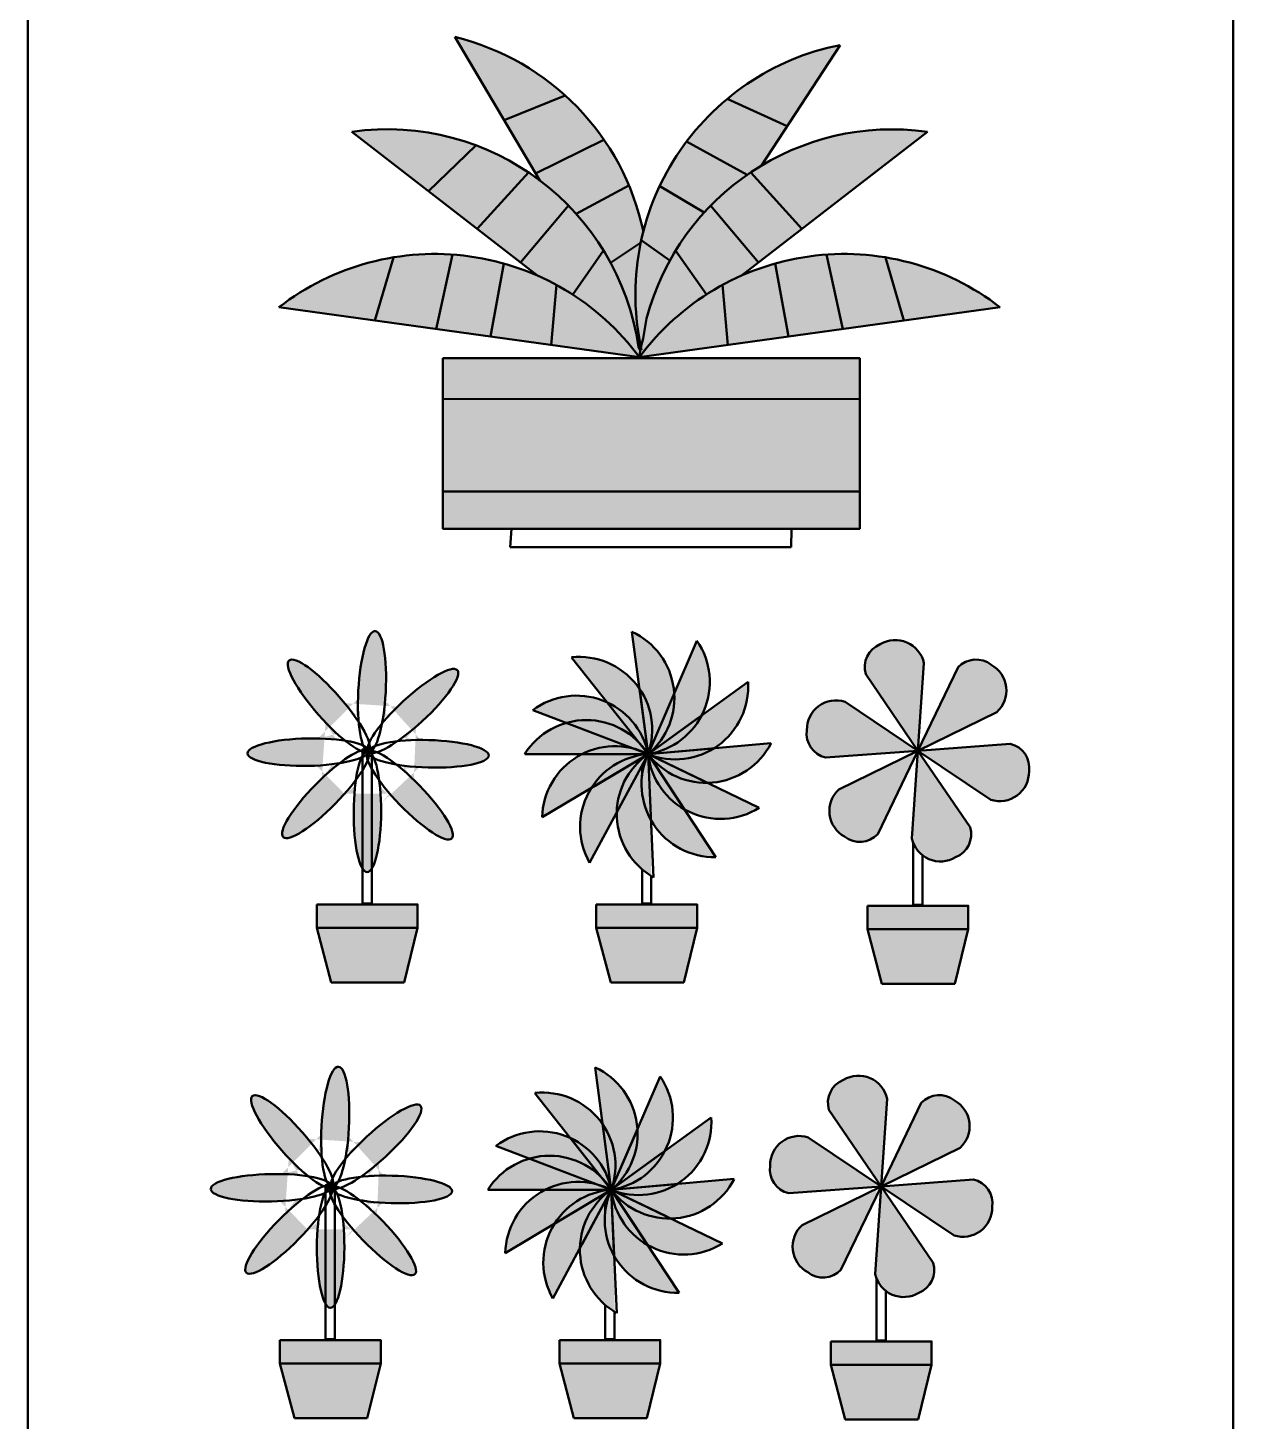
# Model space of a CAD drawing. Header units: feet. Extents: x 9 to 183943, y 42 to 62180.
# Drawn here: x 14142.1 to 14437.9, y 41172.7 to 41514.7 of the extents above; entities that cross this region are included whole.
import ezdxf

# ---------------------------------------------------------------- set-up
doc = ezdxf.new("R2010")
doc.units = ezdxf.units.FT
doc.header["$LTSCALE"] = 2.5
doc.header["$MEASUREMENT"] = 0
doc.layers.add('1', color=7, linetype='Continuous', lineweight=50)
doc.layers.add('3', color=7, linetype='Continuous', lineweight=30)

# ---------------------------------------------------------------- blocks, each defined once
blk = doc.blocks.new('*U21')
at = {"layer": '1'}
blk.add_ellipse((0, 0), major_axis=(14.81, 0.3), ratio=0.227459, dxfattribs=at)
blk = doc.blocks.new('*U22')
at = {"layer": '1', "color": 0, "linetype": 'ByBlock', "lineweight": -2, "transparency": 16777216}
for p, rotation in [((2836.89, 7402.33), 265.7922521989047), ((2826.31, 7398.78), 310.0909608987222), ((2846.94, 7397.49), 221.4935434990873), ((2850.75, 7387), 177.1948347992698), ((2825.48, 7377.11), 44.29870869981744), ((2835.76, 7372.77), 88.59741739963488), ((2846.15, 7376.84), 132.8961260994524)]:
    blk.add_blockref('*U21', p, dxfattribs=dict(at, rotation=rotation))
blk.add_blockref('*U21', (2821.17, 7387.4), dxfattribs=at)
blk = doc.blocks.new('*U23')
at = {"layer": '1'}
for p, q in [((15.14, -4.17), (-15.14, -4.17)), ((0, -4.17), (15.14, -4.17))]:
    blk.add_line(p, q, dxfattribs=at)
blk.add_arc((0, -13.74), 17.92, 32.2961, 147.7039, dxfattribs=at)
blk = doc.blocks.new('*U24')
at = {"layer": '1', "color": 0, "linetype": 'ByBlock', "lineweight": -2, "transparency": 16777216}
for p, rotation in [((3348.72, 8768.94), 277.5228828953356), ((3340.44, 8767.85), 308.3587587725952), ((3356.39, 8765.64), 246.6870070180761), ((3333.89, 8762.66), 339.1946346498547), ((3361.28, 8758.87), 215.8511311408166), ((3331.42, 8749.2), 30.83587587725947), ((3335.71, 8742.03), 61.671751754519), ((3362.01, 8750.55), 185.015255263557), ((3343.06, 8738.07), 92.50762763177853), ((3351.4, 8738.44), 123.3435035090381), ((3358.38, 8743.03), 154.1793793862976)]:
    blk.add_blockref('*U23', p, dxfattribs=dict(at, rotation=rotation))
blk.add_blockref('*U23', (3331.42, 8757.56), dxfattribs=at)
blk = doc.blocks.new('*U25')
at = {"layer": '1'}
blk.add_lwpolyline([(5.8, -13.59), (-7.01, 5.2, -0.390289), (-3.45, 12.55, -0.515259), (7.27, 7.93), (5.8, -13.59)], format="xyb", dxfattribs=at)
blk = doc.blocks.new('*U26')
at = {"layer": '1', "color": 0, "linetype": 'ByBlock', "lineweight": -2, "transparency": 16777216}
blk.add_blockref('*U25', (1593.87, 4211.6), dxfattribs=at)
for p, rotation in [((1608.53, 4209.83), 299.9999999999999), ((1585, 4199.79), 59.99999999999997), ((1614.33, 4196.24), 239.9999999999999), ((1590.79, 4186.2), 120), ((1605.46, 4184.43), 180)]:
    blk.add_blockref('*U25', p, dxfattribs=dict(at, rotation=rotation))
blk = doc.blocks.new('*U56')
at = {"layer": '1'}
blk.add_ellipse((0, 0), major_axis=(14.81, 0.3), ratio=0.227459, dxfattribs=at)
blk = doc.blocks.new('*U57')
at = {"layer": '1', "color": 0, "linetype": 'ByBlock', "lineweight": -2, "transparency": 16777216}
for p, rotation in [((2836.89, 7402.33), 265.7922521989047), ((2826.31, 7398.78), 310.0909608987222), ((2846.94, 7397.49), 221.4935434990873), ((2850.75, 7387), 177.1948347992698), ((2825.48, 7377.11), 44.29870869981744), ((2835.76, 7372.77), 88.59741739963488), ((2846.15, 7376.84), 132.8961260994524)]:
    blk.add_blockref('*U56', p, dxfattribs=dict(at, rotation=rotation))
blk.add_blockref('*U56', (2821.17, 7387.4), dxfattribs=at)
blk = doc.blocks.new('*U58')
at = {"layer": '1'}
for p, q in [((15.14, -4.17), (-15.14, -4.17)), ((0, -4.17), (15.14, -4.17))]:
    blk.add_line(p, q, dxfattribs=at)
blk.add_arc((0, -13.74), 17.92, 32.2961, 147.7039, dxfattribs=at)
blk = doc.blocks.new('*U59')
at = {"layer": '1', "color": 0, "linetype": 'ByBlock', "lineweight": -2, "transparency": 16777216}
for p, rotation in [((3348.72, 8768.94), 277.5228828953356), ((3340.44, 8767.85), 308.3587587725952), ((3356.39, 8765.64), 246.6870070180761), ((3333.89, 8762.66), 339.1946346498547), ((3361.28, 8758.87), 215.8511311408166), ((3331.42, 8749.2), 30.83587587725947), ((3335.71, 8742.03), 61.671751754519), ((3362.01, 8750.55), 185.015255263557), ((3343.06, 8738.07), 92.50762763177853), ((3351.4, 8738.44), 123.3435035090381), ((3358.38, 8743.03), 154.1793793862976)]:
    blk.add_blockref('*U58', p, dxfattribs=dict(at, rotation=rotation))
blk.add_blockref('*U58', (3331.42, 8757.56), dxfattribs=at)
blk = doc.blocks.new('*U54')
at = {"layer": '1'}
blk.add_lwpolyline([(5.8, -13.59), (-7.01, 5.2, -0.390289), (-3.45, 12.55, -0.515259), (7.27, 7.93), (5.8, -13.59)], format="xyb", dxfattribs=at)
blk = doc.blocks.new('*U55')
at = {"layer": '1', "color": 0, "linetype": 'ByBlock', "lineweight": -2, "transparency": 16777216}
blk.add_blockref('*U54', (1593.87, 4211.6), dxfattribs=at)
for p, rotation in [((1608.53, 4209.83), 299.9999999999999), ((1585, 4199.79), 59.99999999999997), ((1614.33, 4196.24), 239.9999999999999), ((1590.79, 4186.2), 120), ((1605.46, 4184.43), 180)]:
    blk.add_blockref('*U54', p, dxfattribs=dict(at, rotation=rotation))

msp = doc.modelspace()

# ---------------------------------------------------------------- hatches: boundary and pattern name
at = {"layer": '3', "transparency": 33554559}
h = msp.add_hatch(color=256, dxfattribs=at)
h.dxf.hatch_style = 1
h.set_gradient(color1=(0, 255, 0), color2=(0, 255, 0), tint=1)
h.paths.add_polyline_path([(14231.82, 41458.37, 0.124616), (14203.72, 41446.12), (14227.29, 41442.85)])
h.paths.add_polyline_path([(14246.28, 41459.05, 0.058132), (14231.82, 41458.37), (14227.29, 41442.85), (14242.32, 41440.76)])
h.paths.add_polyline_path([(14258.88, 41456.86, 0.05132), (14246.28, 41459.05), (14242.32, 41440.76), (14255.6, 41438.92)])
h.paths.add_polyline_path([(14271.84, 41451.59, 0.056168), (14258.88, 41456.86), (14255.6, 41438.92), (14270.51, 41436.85)])
h.paths.add_polyline_path([(14271.84, 41451.59), (14270.51, 41436.85), (14292.2, 41433.84), (14290.92, 41435.51, 0.100904)])
h.paths.add_polyline_path([(14283.39, 41460.04), (14275.82, 41449.22, -0.090689), (14292.2, 41433.84, -0.007), (14292.4, 41435.58), (14291.98, 41436.29, 0.102151)])
h.paths.add_polyline_path([(14283.39, 41460.04, 0.056168), (14274.78, 41471.07), (14263, 41457.14), (14267.27, 41453.84, -0.038933), (14275.82, 41449.22)])
h.paths.add_polyline_path([(14274.78, 41471.07, 0.05132), (14264.94, 41479.24), (14252.4, 41465.36), (14263, 41457.14)])
h.paths.add_polyline_path([(14264.94, 41479.24, 0.058132), (14252.06, 41485.85), (14240.4, 41474.65), (14252.4, 41465.36)])
h.paths.add_polyline_path([(14252.06, 41485.85, 0.124616), (14221.59, 41489.22), (14240.4, 41474.65)])
h.paths.add_polyline_path([(14273.94, 41498.13, 0.124616), (14246.85, 41512.49), (14258.98, 41492.01)])
h.paths.add_polyline_path([(14273.94, 41498.13), (14258.98, 41492.01), (14266.71, 41478.95), (14283.48, 41487.25, 0.058132)])
h.paths.add_polyline_path([(14283.48, 41487.25), (14266.71, 41478.95), (14267.71, 41477.27, -0.048661), (14276.65, 41469.08), (14289.62, 41476.03, 0.05132)])
h.paths.add_polyline_path([(14289.62, 41476.03), (14276.65, 41469.08, -0.059131), (14285.12, 41457.04), (14292.49, 41461.9, -0.011737), (14293.15, 41464.75, 0.047396)])
h.paths.add_polyline_path([(14292.49, 41461.9), (14285.12, 41457.04, -0.088137), (14291.98, 41436.29), (14292.38, 41435.62, 0.002761), (14292.55, 41436.29, -0.103591)])
h.paths.add_polyline_path([(14299.64, 41457.58), (14292.65, 41462.63, 0.106611), (14292.55, 41436.29, 0.028748), (14293.93, 41443.33, -0.061754)])
h.paths.add_polyline_path([(14308.1, 41469.39), (14297.16, 41475.87, 0.056168), (14292.65, 41462.63), (14299.64, 41457.58, -0.058463)])
h.paths.add_polyline_path([(14328.44, 41490.55), (14313.75, 41497.29, 0.058132), (14303.76, 41486.82), (14318.66, 41478.65, -0.016797), (14322.18, 41480.92)])
h.paths.add_polyline_path([(14303.76, 41486.82, 0.05132), (14297.16, 41475.87), (14308.1, 41469.39, -0.056474), (14318.66, 41478.65)])
h.paths.add_polyline_path([(14341.42, 41510.49, 0.124616), (14313.75, 41497.29), (14328.44, 41490.55)])
h.paths.add_polyline_path([(14362.86, 41489.19, 0.184402), (14319.51, 41479.23), (14332.04, 41465.34)])
h.paths.add_polyline_path([(14319.51, 41479.23, 0.051401), (14309.67, 41471.05), (14321.43, 41457.13), (14332.04, 41465.34)])
h.paths.add_polyline_path([(14309.67, 41471.05, 0.056281), (14301.06, 41460.02), (14308.6, 41449.24, -0.039356), (14317.25, 41453.89), (14321.43, 41457.13)])
h.paths.add_polyline_path([(14301.06, 41460.02, 0.011327), (14299.64, 41457.58, 0.061754), (14293.93, 41443.33, -0.030458), (14292.45, 41435.88, 0.008214), (14292.2, 41433.84, -0.090777), (14308.6, 41449.24)])
h.paths.add_polyline_path([(14312.57, 41451.59, 0.109404), (14292.2, 41433.84), (14313.89, 41436.85)])
h.paths.add_polyline_path([(14325.52, 41456.86, 0.056168), (14312.57, 41451.59), (14313.89, 41436.85), (14328.8, 41438.92)])
h.paths.add_polyline_path([(14338.12, 41459.05, 0.05132), (14325.52, 41456.86), (14328.8, 41438.92), (14342.08, 41440.76)])
h.paths.add_polyline_path([(14352.58, 41458.37, 0.058132), (14338.12, 41459.05), (14342.08, 41440.76), (14357.12, 41442.85)])
h.paths.add_polyline_path([(14352.58, 41458.37), (14357.12, 41442.85), (14380.69, 41446.12, 0.124616)])
at = {"layer": '3'}
h = msp.add_hatch(color=256, dxfattribs=at)
h.dxf.hatch_style = 1
h.set_gradient(color1=(127, 63, 0), color2=(127, 63, 0), tint=1)
h.paths.add_polyline_path([(14346.28, 41423.58), (14346.28, 41433.59), (14243.98, 41433.59), (14243.98, 41423.61)])
h.paths.add_polyline_path([(14346.28, 41400.9), (14346.28, 41423.58), (14243.98, 41423.61), (14243.98, 41400.92)])
h.paths.add_polyline_path([(14243.98, 41400.92), (14243.98, 41391.76), (14346.28, 41391.76), (14346.28, 41400.9)])
at = {"layer": '3', "transparency": 33554585}
h = msp.add_hatch(color=256, dxfattribs=at)
h.dxf.hatch_style = 1
h.set_gradient(color1=(255, 0, 255), color2=(255, 0, 255), tint=1)
edge = h.paths.add_edge_path()
edge.add_ellipse((14215.98, 41348.29), major_axis=(-9.77, 11.13), ratio=0.227459, start_angle=238.2338, end_angle=487.5039)
edge.add_ellipse((14210.83, 41336.92), major_axis=(14.81, 0.3), ratio=0.227459, start_angle=23.1374, end_angle=51.903, ccw=False)
edge.add_ellipse((14226.55, 41351.85), major_axis=(0.78, 14.79), ratio=0.227459, start_angle=481.2738, end_angle=515.0047, ccw=False)
edge = h.paths.add_edge_path()
edge.add_ellipse((14226.55, 41351.85), major_axis=(0.78, 14.79), ratio=0.227459, start_angle=238.2338, end_angle=481.2738)
edge.add_ellipse((14215.98, 41348.29), major_axis=(-9.77, 11.13), ratio=0.227459, start_angle=205.6046, end_angle=238.2338, ccw=False)
edge.add_ellipse((14236.61, 41347), major_axis=(10.89, 10.04), ratio=0.227459, start_angle=481.2738, end_angle=512.7438, ccw=False)
edge = h.paths.add_edge_path()
edge.add_ellipse((14236.61, 41347), major_axis=(10.89, 10.04), ratio=0.227459, start_angle=238.2338, end_angle=481.2738)
edge.add_ellipse((14226.55, 41351.85), major_axis=(0.78, 14.79), ratio=0.227459, start_angle=205.6046, end_angle=238.2338, ccw=False)
edge.add_ellipse((14240.42, 41336.52), major_axis=(-14.8, 0.42), ratio=0.227459, start_angle=301.2738, end_angle=332.7438, ccw=False)
edge = h.paths.add_edge_path()
edge.add_ellipse((14240.42, 41336.52), major_axis=(-14.8, 0.42), ratio=0.227459, start_angle=58.2338, end_angle=301.2738)
edge.add_ellipse((14236.61, 41347), major_axis=(10.89, 10.04), ratio=0.227459, start_angle=205.6046, end_angle=238.2338, ccw=False)
edge.add_ellipse((14235.82, 41326.35), major_axis=(-10.3, 10.64), ratio=0.227459, start_angle=301.2738, end_angle=332.7438, ccw=False)
edge = h.paths.add_edge_path()
edge.add_ellipse((14235.82, 41326.35), major_axis=(-10.3, 10.64), ratio=0.227459, start_angle=58.2338, end_angle=301.2738)
edge.add_ellipse((14240.42, 41336.52), major_axis=(-14.8, 0.42), ratio=0.227459, start_angle=25.6046, end_angle=58.2338, ccw=False)
edge.add_ellipse((14225.43, 41322.28), major_axis=(0.06, 14.81), ratio=0.227459, start_angle=301.2738, end_angle=332.7438, ccw=False)
edge = h.paths.add_edge_path()
edge.add_ellipse((14225.43, 41322.28), major_axis=(0.06, 14.81), ratio=0.227459, start_angle=199.2683, end_angle=301.2738)
edge.add_ellipse((14235.82, 41326.35), major_axis=(-10.3, 10.64), ratio=0.227459, start_angle=41.313, end_angle=58.2338, ccw=False)
edge.add_line((14226.49, 41332.79), (14226.49, 41308.3))
edge = h.paths.add_edge_path()
edge.add_ellipse((14235.82, 41326.35), major_axis=(-10.3, 10.64), ratio=0.227459, start_angle=25.6046, end_angle=41.313, ccw=False)
edge.add_ellipse((14215.15, 41326.63), major_axis=(10.39, 10.56), ratio=0.227459, start_angle=315.2114, end_angle=332.7438, ccw=False)
edge.add_line((14224.22, 41332.46), (14224.22, 41308.38))
edge.add_ellipse((14225.43, 41322.28), major_axis=(0.06, 14.81), ratio=0.227459, start_angle=159.883, end_angle=199.2683)
edge.add_line((14226.49, 41308.3), (14226.49, 41332.79))
edge = h.paths.add_edge_path()
edge.add_ellipse((14215.15, 41326.63), major_axis=(10.39, 10.56), ratio=0.227459, start_angle=301.2738, end_angle=315.2114, ccw=False)
edge.add_ellipse((14225.43, 41322.28), major_axis=(0.06, 14.81), ratio=0.227459, start_angle=58.2338, end_angle=159.883)
edge.add_line((14224.22, 41308.38), (14224.22, 41332.46))
edge = h.paths.add_edge_path()
edge.add_ellipse((14215.15, 41326.63), major_axis=(10.39, 10.56), ratio=0.227459, start_angle=58.2338, end_angle=301.2738)
edge.add_ellipse((14225.43, 41322.28), major_axis=(0.06, 14.81), ratio=0.227459, start_angle=25.6046, end_angle=58.2338, ccw=False)
edge.add_ellipse((14210.83, 41336.92), major_axis=(14.81, 0.3), ratio=0.227459, start_angle=301.2738, end_angle=332.7438, ccw=False)
edge = h.paths.add_edge_path()
edge.add_ellipse((14215.98, 41348.29), major_axis=(-9.77, 11.13), ratio=0.227459, start_angle=487.5039, end_angle=515.0047, ccw=False)
edge.add_ellipse((14210.83, 41336.92), major_axis=(14.81, 0.3), ratio=0.227459, start_angle=51.903, end_angle=301.2738)
edge.add_ellipse((14215.15, 41326.63), major_axis=(10.39, 10.56), ratio=0.227459, start_angle=23.1374, end_angle=58.2338, ccw=False)
at = {"layer": '3', "transparency": 33554559}
h = msp.add_hatch(color=256, dxfattribs=at)
h.dxf.hatch_style = 1
h.set_gradient(color1=(255, 255, 0), color2=(255, 255, 0), tint=1)
h.paths.add_polyline_path([(14266, 41347.19), (14274.2, 41344.07, -0.275783), (14291.96, 41339.4), (14284.91, 41348.3), (14284.26, 41349.13, 0.275783)])
h.paths.add_polyline_path([(14290.77, 41337.77, -0.030344), (14292.84, 41337.09), (14292.84, 41337.59), (14293.39, 41337.59), (14291.96, 41339.4, 0.275783), (14274.2, 41344.07)])
h.paths.add_polyline_path([(14294.31, 41336.43, 0.077366), (14292.84, 41331.12), (14292.84, 41326.96, 0.099421), (14295.02, 41320.25)])
h.paths.add_polyline_path([(14294.97, 41321.3), (14295.02, 41320.25, 0.002467), (14295.11, 41320.1), (14295.11, 41332.81, -0.051828), (14294.31, 41336.43)])
h.paths.add_polyline_path([(14295.11, 41335.22), (14294.31, 41336.43, 0.051828), (14295.11, 41332.81)])
h.paths.add_polyline_path([(14294.31, 41336.43, 0.026044), (14292.84, 41335.29), (14292.84, 41333.7)])
h.paths.add_polyline_path([(14294.31, 41336.43), (14292.84, 41333.7), (14292.84, 41331.12, -0.077366)], flags=17)
h.paths.add_polyline_path([(14294.31, 41336.43, 0.020704), (14292.84, 41336.27), (14292.84, 41335.55)], flags=17)
h.paths.add_polyline_path([(14292.84, 41336.99), (14292.84, 41336.43), (14294.31, 41336.43)], flags=17)
h.paths.add_polyline_path([(14294.31, 41336.43), (14293.39, 41337.59), (14292.84, 41337.59), (14292.84, 41337.09, -0.022576)])
h.paths.add_polyline_path([(14294.31, 41336.43, 0.016635), (14294.03, 41337.59), (14293.51, 41337.59, -0.019649)])
h.paths.add_polyline_path([(14294.67, 41337.59), (14294.16, 41337.59), (14294.31, 41336.43, 0.016959)])
h.paths.add_polyline_path([(14293.51, 41337.59), (14294.03, 41337.59, 0.221346), (14284.26, 41349.13), (14291.96, 41339.4, -0.033272)])
h.paths.add_polyline_path([(14292.19, 41352.48), (14294.16, 41337.59), (14294.67, 41337.59, 0.221007)], flags=17)
h.paths.add_polyline_path([(14294.81, 41337.59), (14295.11, 41337.59), (14295.11, 41337.13, 0.223231), (14300.72, 41351.3)])
h.paths.add_polyline_path([(14294.31, 41336.43, 0.014838), (14295.11, 41337.13), (14295.11, 41337.59), (14294.81, 41337.59)])
h.paths.add_polyline_path([(14307.44, 41345.91), (14295.11, 41337), (14295.11, 41336.57, 0.226959)], flags=17)
h.paths.add_polyline_path([(14295.11, 41337.13), (14295.11, 41337), (14306.59, 41345.3), (14307.44, 41345.91, 0.275783), (14306.3, 41364.24), (14300.72, 41351.3, -0.223231)])
h.paths.add_polyline_path([(14300.3, 41350.34), (14300.72, 41351.3, 0.275783), (14290.35, 41366.46), (14292.19, 41352.48, -0.221007), (14294.67, 41337.59), (14294.81, 41337.59)])
h.paths.add_polyline_path([(14309.4, 41337.75), (14310.44, 41337.84, 0.275783), (14318.86, 41354.17), (14307.44, 41345.91, -0.226959), (14295.11, 41336.57), (14295.11, 41336.5)])
h.paths.add_polyline_path([(14294.31, 41336.43, 0.01129), (14295.11, 41336.57), (14295.11, 41337)], flags=17)
h.paths.add_polyline_path([(14295.11, 41336.13), (14295.11, 41336.5), (14294.31, 41336.43, 0.01186)])
h.paths.add_polyline_path([(14294.31, 41336.43, 0.017535), (14295.11, 41335.46), (14295.11, 41336.04)])
at = {"layer": '3'}
h = msp.add_hatch(color=256, dxfattribs=at)
h.dxf.hatch_style = 1
h.set_gradient(color1=(127, 127, 255), color2=(127, 127, 255), tint=1)
h.paths.add_polyline_path([(14359.4, 41337.18), (14359.4, 41338.02), (14342.64, 41349.3, 0.515259), (14333.28, 41342.32, 0.390289), (14337.86, 41335.56)])
h.paths.add_polyline_path([(14360.54, 41337.26), (14362.01, 41358.78, 0.515259), (14351.29, 41363.4, 0.390289), (14347.73, 41356.05)])
h.paths.add_polyline_path([(14378.55, 41358.33, 0.390289), (14370.4, 41357.75), (14360.54, 41337.26), (14379.91, 41346.75, 0.515259)])
h.paths.add_polyline_path([(14378.44, 41325.23, 0.515259), (14387.79, 41332.2, 0.390289), (14383.21, 41338.96), (14361.67, 41337.35), (14361.67, 41336.5)])
h.paths.add_polyline_path([(14361.67, 41335.6), (14361.67, 41311.59, 0.310808), (14369.78, 41311.12, 0.390289), (14373.35, 41318.47)])
h.paths.add_polyline_path([(14359.4, 41334.9), (14359.4, 41336.7), (14341.16, 41327.78, 0.515259), (14342.52, 41316.19, 0.390289), (14350.67, 41316.78)])
h.paths.add_polyline_path([(14359.4, 41320.67), (14359.4, 41314.63, 0.134567), (14361.67, 41311.59), (14361.67, 41335.6), (14360.54, 41337.26)])
at = {"layer": '3', "transparency": 33554559}
h = msp.add_hatch(color=256, dxfattribs=at)
h.dxf.hatch_style = 1
h.set_gradient(color1=(255, 255, 0), color2=(255, 255, 0), tint=1)
h.paths.add_polyline_path([(14280.15, 41341.81), (14274.2, 41344.07, 0.183583), (14264.02, 41336.43), (14278.12, 41336.43, -0.183583), (14290.77, 41337.77)])
h.paths.add_polyline_path([(14292.84, 41333.7), (14286.63, 41322.18, 0.224851), (14292.84, 41308.15)])
h.paths.add_polyline_path([(14275.51, 41360.18), (14284.26, 41349.13, -0.221346), (14294.03, 41337.59), (14294.16, 41337.59), (14292.19, 41352.48, 0.275783)])
at = {"layer": '3'}
h = msp.add_hatch(color=256, dxfattribs=at)
h.dxf.hatch_style = 1
h.set_gradient(color1=(127, 127, 255), color2=(127, 127, 255), tint=1)
h.paths.add_polyline_path([(14379.91, 41346.75, 0.515259), (14378.55, 41358.33, 0.390289), (14370.4, 41357.75), (14360.54, 41337.26)])
at = {"layer": '3', "transparency": 33554559}
h = msp.add_hatch(color=256, dxfattribs=at)
h.dxf.hatch_style = 1
h.set_gradient(color1=(255, 255, 0), color2=(255, 255, 0), tint=1)
h.paths.add_polyline_path([(14280.41, 41328.13, -0.217084), (14292.84, 41336.27), (14292.84, 41336.43), (14279.17, 41336.43), (14278.12, 41336.43, 0.275783), (14268.3, 41320.9)])
h.paths.add_polyline_path([(14278.12, 41336.43), (14292.84, 41336.43), (14292.84, 41336.99), (14290.77, 41337.77, 0.183583)])
h.paths.add_polyline_path([(14292.84, 41335.55), (14292.84, 41336.27, 0.217084), (14280.41, 41328.13)], flags=17)
h.paths.add_polyline_path([(14292.84, 41335.29), (14292.84, 41335.55), (14281.31, 41328.67), (14280.41, 41328.13, 0.275783), (14279.94, 41309.77), (14286.63, 41322.18, -0.211501)])
h.paths.add_polyline_path([(14286.63, 41322.18), (14292.84, 41333.7), (14292.84, 41335.29, 0.211501)], flags=17)
h.paths.add_polyline_path([(14295.11, 41318.25), (14295.02, 41320.25, -0.099421), (14292.84, 41326.96), (14292.84, 41308.15, 0.039347), (14295.11, 41306.49)])
h.paths.add_polyline_path([(14310.96, 41311.13), (14303.21, 41322.9, -0.184746), (14295.11, 41332.81), (14295.11, 41320.1, 0.27313)])
h.paths.add_polyline_path([(14321.57, 41323.24), (14308.89, 41329.38, -0.220403), (14295.11, 41335.46), (14295.11, 41335.22), (14302.63, 41323.78), (14303.21, 41322.9, 0.275783)])
h.paths.add_polyline_path([(14295.11, 41336.13), (14295.11, 41336.04), (14307.94, 41329.83), (14308.89, 41329.38, 0.275783), (14324.48, 41339.08), (14310.44, 41337.84, -0.22636)])
h.paths.add_polyline_path([(14295.11, 41336.5), (14295.11, 41336.13, 0.22636), (14310.44, 41337.84)], flags=17)
h.paths.add_polyline_path([(14295.11, 41336.04), (14295.11, 41335.46, 0.220403), (14308.89, 41329.38)])
h.paths.add_polyline_path([(14303.21, 41322.9), (14295.11, 41335.22), (14295.11, 41332.81, 0.184746)], flags=17)
at = {"layer": '3'}
h = msp.add_hatch(color=256, dxfattribs=at)
h.dxf.hatch_style = 1
h.set_gradient(color1=(127, 63, 0), color2=(127, 63, 0), tint=1)
h.paths.add_polyline_path([(14236.08, 41287.08), (14237.73, 41293.8), (14212.98, 41293.8), (14214.75, 41287.08)])
h.paths.add_polyline_path([(14237.73, 41293.8), (14237.73, 41299.52), (14212.98, 41299.52), (14212.98, 41293.8)])
h.paths.add_polyline_path([(14234.44, 41280.35), (14236.08, 41287.08), (14214.75, 41287.08), (14216.53, 41280.35)])
h.paths.add_polyline_path([(14281.6, 41293.8), (14285.15, 41280.35), (14303.07, 41280.35), (14306.35, 41293.8)])
h.paths.add_polyline_path([(14306.35, 41293.8), (14306.35, 41299.52), (14281.6, 41299.52), (14281.6, 41293.8)])
h.paths.add_polyline_path([(14372.91, 41293.48), (14372.91, 41299.19), (14348.16, 41299.19), (14348.16, 41293.48)])
h.paths.add_polyline_path([(14348.16, 41293.48), (14349.94, 41286.75), (14371.27, 41286.75), (14372.91, 41293.48)])
h.paths.add_polyline_path([(14349.94, 41286.75), (14351.72, 41280.02), (14369.63, 41280.02), (14371.27, 41286.75)])
at = {"layer": '3', "transparency": 33554585}
h = msp.add_hatch(color=256, dxfattribs=at)
h.dxf.hatch_style = 1
h.set_gradient(color1=(255, 0, 255), color2=(255, 0, 255), tint=1)
edge = h.paths.add_edge_path()
edge.add_ellipse((14206.95, 41241.35), major_axis=(-9.77, 11.13), ratio=0.227459, start_angle=238.2338, end_angle=487.5039)
edge.add_ellipse((14201.8, 41229.98), major_axis=(14.81, 0.3), ratio=0.227459, start_angle=23.1374, end_angle=51.903, ccw=False)
edge.add_ellipse((14217.52, 41244.91), major_axis=(0.78, 14.79), ratio=0.227459, start_angle=481.2738, end_angle=515.0047, ccw=False)
edge = h.paths.add_edge_path()
edge.add_ellipse((14217.52, 41244.91), major_axis=(0.78, 14.79), ratio=0.227459, start_angle=238.2338, end_angle=481.2738)
edge.add_ellipse((14206.95, 41241.35), major_axis=(-9.77, 11.13), ratio=0.227459, start_angle=205.6046, end_angle=238.2338, ccw=False)
edge.add_ellipse((14227.57, 41240.06), major_axis=(10.89, 10.04), ratio=0.227459, start_angle=481.2738, end_angle=512.7438, ccw=False)
edge = h.paths.add_edge_path()
edge.add_ellipse((14227.57, 41240.06), major_axis=(10.89, 10.04), ratio=0.227459, start_angle=238.2338, end_angle=481.2738)
edge.add_ellipse((14217.52, 41244.91), major_axis=(0.78, 14.79), ratio=0.227459, start_angle=205.6046, end_angle=238.2338, ccw=False)
edge.add_ellipse((14231.39, 41229.58), major_axis=(-14.8, 0.42), ratio=0.227459, start_angle=301.2738, end_angle=332.7438, ccw=False)
edge = h.paths.add_edge_path()
edge.add_ellipse((14231.39, 41229.58), major_axis=(-14.8, 0.42), ratio=0.227459, start_angle=58.2338, end_angle=301.2738)
edge.add_ellipse((14227.57, 41240.06), major_axis=(10.89, 10.04), ratio=0.227459, start_angle=205.6046, end_angle=238.2338, ccw=False)
edge.add_ellipse((14226.79, 41219.41), major_axis=(-10.3, 10.64), ratio=0.227459, start_angle=301.2738, end_angle=332.7438, ccw=False)
edge = h.paths.add_edge_path()
edge.add_ellipse((14226.79, 41219.41), major_axis=(-10.3, 10.64), ratio=0.227459, start_angle=58.2338, end_angle=301.2738)
edge.add_ellipse((14231.39, 41229.58), major_axis=(-14.8, 0.42), ratio=0.227459, start_angle=25.6046, end_angle=58.2338, ccw=False)
edge.add_ellipse((14216.4, 41215.34), major_axis=(0.06, 14.81), ratio=0.227459, start_angle=301.2738, end_angle=332.7438, ccw=False)
edge = h.paths.add_edge_path()
edge.add_ellipse((14216.4, 41215.34), major_axis=(0.06, 14.81), ratio=0.227459, start_angle=199.2683, end_angle=301.2738)
edge.add_ellipse((14226.79, 41219.41), major_axis=(-10.3, 10.64), ratio=0.227459, start_angle=41.313, end_angle=58.2338, ccw=False)
edge.add_line((14217.45, 41225.85), (14217.45, 41201.36))
edge = h.paths.add_edge_path()
edge.add_ellipse((14226.79, 41219.41), major_axis=(-10.3, 10.64), ratio=0.227459, start_angle=25.6046, end_angle=41.313, ccw=False)
edge.add_ellipse((14206.12, 41219.69), major_axis=(10.39, 10.56), ratio=0.227459, start_angle=315.2114, end_angle=332.7438, ccw=False)
edge.add_line((14215.18, 41225.52), (14215.18, 41201.44))
edge.add_ellipse((14216.4, 41215.34), major_axis=(0.06, 14.81), ratio=0.227459, start_angle=159.883, end_angle=199.2683)
edge.add_line((14217.45, 41201.36), (14217.45, 41225.85))
edge = h.paths.add_edge_path()
edge.add_ellipse((14206.12, 41219.69), major_axis=(10.39, 10.56), ratio=0.227459, start_angle=301.2738, end_angle=315.2114, ccw=False)
edge.add_ellipse((14216.4, 41215.34), major_axis=(0.06, 14.81), ratio=0.227459, start_angle=58.2338, end_angle=159.883)
edge.add_line((14215.18, 41201.44), (14215.18, 41225.52))
edge = h.paths.add_edge_path()
edge.add_ellipse((14206.12, 41219.69), major_axis=(10.39, 10.56), ratio=0.227459, start_angle=58.2338, end_angle=301.2738)
edge.add_ellipse((14216.4, 41215.34), major_axis=(0.06, 14.81), ratio=0.227459, start_angle=25.6046, end_angle=58.2338, ccw=False)
edge.add_ellipse((14201.8, 41229.98), major_axis=(14.81, 0.3), ratio=0.227459, start_angle=301.2738, end_angle=332.7438, ccw=False)
edge = h.paths.add_edge_path()
edge.add_ellipse((14206.95, 41241.35), major_axis=(-9.77, 11.13), ratio=0.227459, start_angle=487.5039, end_angle=515.0047, ccw=False)
edge.add_ellipse((14201.8, 41229.98), major_axis=(14.81, 0.3), ratio=0.227459, start_angle=51.903, end_angle=301.2738)
edge.add_ellipse((14206.12, 41219.69), major_axis=(10.39, 10.56), ratio=0.227459, start_angle=23.1374, end_angle=58.2338, ccw=False)
at = {"layer": '3', "transparency": 33554559}
h = msp.add_hatch(color=256, dxfattribs=at)
h.dxf.hatch_style = 1
h.set_gradient(color1=(255, 255, 0), color2=(255, 255, 0), tint=1)
h.paths.add_polyline_path([(14256.97, 41240.25), (14265.17, 41237.13, -0.275783), (14282.93, 41232.46), (14275.88, 41241.36), (14275.23, 41242.19, 0.275783)])
h.paths.add_polyline_path([(14281.74, 41230.83, -0.030344), (14283.81, 41230.15), (14283.81, 41230.65), (14284.36, 41230.65), (14282.93, 41232.46, 0.275783), (14265.17, 41237.13)])
h.paths.add_polyline_path([(14285.28, 41229.49, 0.077366), (14283.81, 41224.18), (14283.81, 41220.02, 0.099421), (14285.99, 41213.31)])
h.paths.add_polyline_path([(14285.94, 41214.36), (14285.99, 41213.31, 0.002467), (14286.08, 41213.16), (14286.08, 41225.87, -0.051828), (14285.28, 41229.49)])
h.paths.add_polyline_path([(14286.08, 41228.28), (14285.28, 41229.49, 0.051828), (14286.08, 41225.87)])
h.paths.add_polyline_path([(14285.28, 41229.49, 0.026044), (14283.81, 41228.35), (14283.81, 41226.75)])
h.paths.add_polyline_path([(14285.28, 41229.49), (14283.81, 41226.75), (14283.81, 41224.18, -0.077366)], flags=17)
h.paths.add_polyline_path([(14285.28, 41229.49, 0.020704), (14283.81, 41229.32), (14283.81, 41228.61)], flags=17)
h.paths.add_polyline_path([(14283.81, 41230.05), (14283.81, 41229.49), (14285.28, 41229.49)], flags=17)
h.paths.add_polyline_path([(14285.28, 41229.49), (14284.36, 41230.65), (14283.81, 41230.65), (14283.81, 41230.15, -0.022576)])
h.paths.add_polyline_path([(14285.28, 41229.49, 0.016635), (14285, 41230.65), (14284.48, 41230.65, -0.019649)])
h.paths.add_polyline_path([(14285.64, 41230.65), (14285.13, 41230.65), (14285.28, 41229.49, 0.016959)])
h.paths.add_polyline_path([(14284.48, 41230.65), (14285, 41230.65, 0.221346), (14275.23, 41242.19), (14282.93, 41232.46, -0.033272)])
h.paths.add_polyline_path([(14283.16, 41245.54), (14285.13, 41230.65), (14285.64, 41230.65, 0.221007)], flags=17)
h.paths.add_polyline_path([(14285.78, 41230.65), (14286.08, 41230.65), (14286.08, 41230.19, 0.223231), (14291.69, 41244.36)])
h.paths.add_polyline_path([(14285.28, 41229.49, 0.014838), (14286.08, 41230.19), (14286.08, 41230.65), (14285.78, 41230.65)])
h.paths.add_polyline_path([(14298.4, 41238.97), (14286.08, 41230.06), (14286.08, 41229.63, 0.226959)], flags=17)
h.paths.add_polyline_path([(14286.08, 41230.19), (14286.08, 41230.06), (14297.55, 41238.36), (14298.4, 41238.97, 0.275783), (14297.27, 41257.3), (14291.69, 41244.36, -0.223231)])
h.paths.add_polyline_path([(14291.27, 41243.4), (14291.69, 41244.36, 0.275783), (14281.31, 41259.52), (14283.16, 41245.54, -0.221007), (14285.64, 41230.65), (14285.78, 41230.65)])
h.paths.add_polyline_path([(14300.36, 41230.81), (14301.41, 41230.9, 0.275783), (14309.83, 41247.23), (14298.4, 41238.97, -0.226959), (14286.08, 41229.63), (14286.08, 41229.56)])
h.paths.add_polyline_path([(14285.28, 41229.49, 0.01129), (14286.08, 41229.63), (14286.08, 41230.06)], flags=17)
h.paths.add_polyline_path([(14286.08, 41229.19), (14286.08, 41229.56), (14285.28, 41229.49, 0.01186)])
h.paths.add_polyline_path([(14285.28, 41229.49, 0.017535), (14286.08, 41228.52), (14286.08, 41229.1)])
at = {"layer": '3'}
h = msp.add_hatch(color=256, dxfattribs=at)
h.dxf.hatch_style = 1
h.set_gradient(color1=(127, 127, 255), color2=(127, 127, 255), tint=1)
h.paths.add_polyline_path([(14350.37, 41230.23), (14350.37, 41231.08), (14333.6, 41242.35, 0.515259), (14324.25, 41235.38, 0.390289), (14328.83, 41228.62)])
h.paths.add_polyline_path([(14351.51, 41230.32), (14352.98, 41251.84, 0.515259), (14342.26, 41256.46, 0.390289), (14338.7, 41249.11)])
h.paths.add_polyline_path([(14369.52, 41251.39, 0.390289), (14361.37, 41250.8), (14351.51, 41230.32), (14370.88, 41239.8, 0.515259)])
h.paths.add_polyline_path([(14369.41, 41218.28, 0.515259), (14378.76, 41225.26, 0.390289), (14374.18, 41232.02), (14352.64, 41230.4), (14352.64, 41229.56)])
h.paths.add_polyline_path([(14352.64, 41228.65), (14352.64, 41204.65, 0.310808), (14360.75, 41204.18, 0.390289), (14364.31, 41211.53)])
h.paths.add_polyline_path([(14350.37, 41227.96), (14350.37, 41229.76), (14332.13, 41220.83, 0.515259), (14333.49, 41209.25, 0.390289), (14341.64, 41209.83)])
h.paths.add_polyline_path([(14350.37, 41213.73), (14350.37, 41207.68, 0.134567), (14352.64, 41204.65), (14352.64, 41228.65), (14351.51, 41230.32)])
at = {"layer": '3', "transparency": 33554559}
h = msp.add_hatch(color=256, dxfattribs=at)
h.dxf.hatch_style = 1
h.set_gradient(color1=(255, 255, 0), color2=(255, 255, 0), tint=1)
h.paths.add_polyline_path([(14271.12, 41234.87), (14265.17, 41237.13, 0.183583), (14254.99, 41229.49), (14269.09, 41229.49, -0.183583), (14281.74, 41230.83)])
h.paths.add_polyline_path([(14283.81, 41226.75), (14277.6, 41215.23, 0.224851), (14283.81, 41201.21)])
h.paths.add_polyline_path([(14266.48, 41253.24), (14275.23, 41242.19, -0.221346), (14285, 41230.65), (14285.13, 41230.65), (14283.16, 41245.54, 0.275783)])
at = {"layer": '3'}
h = msp.add_hatch(color=256, dxfattribs=at)
h.dxf.hatch_style = 1
h.set_gradient(color1=(127, 127, 255), color2=(127, 127, 255), tint=1)
h.paths.add_polyline_path([(14370.88, 41239.8, 0.515259), (14369.52, 41251.39, 0.390289), (14361.37, 41250.8), (14351.51, 41230.32)])
at = {"layer": '3', "transparency": 33554559}
h = msp.add_hatch(color=256, dxfattribs=at)
h.dxf.hatch_style = 1
h.set_gradient(color1=(255, 255, 0), color2=(255, 255, 0), tint=1)
h.paths.add_polyline_path([(14271.38, 41221.19, -0.217084), (14283.81, 41229.32), (14283.81, 41229.49), (14270.14, 41229.49), (14269.09, 41229.49, 0.275783), (14259.27, 41213.96)])
h.paths.add_polyline_path([(14269.09, 41229.49), (14283.81, 41229.49), (14283.81, 41230.05), (14281.74, 41230.83, 0.183583)])
h.paths.add_polyline_path([(14283.81, 41228.61), (14283.81, 41229.32, 0.217084), (14271.38, 41221.19)], flags=17)
h.paths.add_polyline_path([(14283.81, 41228.35), (14283.81, 41228.61), (14272.28, 41221.73), (14271.38, 41221.19, 0.275783), (14270.91, 41202.83), (14277.6, 41215.23, -0.211501)])
h.paths.add_polyline_path([(14277.6, 41215.23), (14283.81, 41226.75), (14283.81, 41228.35, 0.211501)], flags=17)
h.paths.add_polyline_path([(14286.08, 41211.31), (14285.99, 41213.31, -0.099421), (14283.81, 41220.02), (14283.81, 41201.21, 0.039347), (14286.08, 41199.55)])
h.paths.add_polyline_path([(14301.93, 41204.19), (14294.18, 41215.96, -0.184746), (14286.08, 41225.87), (14286.08, 41213.16, 0.27313)])
h.paths.add_polyline_path([(14312.54, 41216.3), (14299.86, 41222.44, -0.220403), (14286.08, 41228.52), (14286.08, 41228.28), (14293.6, 41216.84), (14294.18, 41215.96, 0.275783)])
h.paths.add_polyline_path([(14286.08, 41229.19), (14286.08, 41229.1), (14298.91, 41222.89), (14299.86, 41222.44, 0.275783), (14315.45, 41232.14), (14301.41, 41230.9, -0.22636)])
h.paths.add_polyline_path([(14286.08, 41229.56), (14286.08, 41229.19, 0.22636), (14301.41, 41230.9)], flags=17)
h.paths.add_polyline_path([(14286.08, 41229.1), (14286.08, 41228.52, 0.220403), (14299.86, 41222.44)])
h.paths.add_polyline_path([(14294.18, 41215.96), (14286.08, 41228.28), (14286.08, 41225.87, 0.184746)], flags=17)
at = {"layer": '3'}
h = msp.add_hatch(color=256, dxfattribs=at)
h.dxf.hatch_style = 1
h.set_gradient(color1=(127, 63, 0), color2=(127, 63, 0), tint=1)
h.paths.add_polyline_path([(14227.05, 41180.14), (14228.69, 41186.86), (14203.94, 41186.86), (14205.72, 41180.14)])
h.paths.add_polyline_path([(14228.69, 41186.86), (14228.69, 41192.58), (14203.94, 41192.58), (14203.94, 41186.86)])
h.paths.add_polyline_path([(14225.41, 41173.41), (14227.05, 41180.14), (14205.72, 41180.14), (14207.5, 41173.41)])
h.paths.add_polyline_path([(14272.56, 41186.86), (14276.12, 41173.41), (14294.03, 41173.41), (14297.32, 41186.86)])
h.paths.add_polyline_path([(14297.32, 41186.86), (14297.32, 41192.58), (14272.56, 41192.58), (14272.56, 41186.86)])
h.paths.add_polyline_path([(14363.88, 41186.53), (14363.88, 41192.25), (14339.13, 41192.25), (14339.13, 41186.53)])
h.paths.add_polyline_path([(14339.13, 41186.53), (14340.91, 41179.81), (14362.24, 41179.81), (14363.88, 41186.53)])
h.paths.add_polyline_path([(14340.91, 41179.81), (14342.69, 41173.08), (14360.6, 41173.08), (14362.24, 41179.81)])

# ---------------------------------------------------------------- linework, layer by layer
at = {"layer": '1'}
for p, q in [((14142.1, 41609), (14142.1, 40493)), ((14437.9, 41609), (14437.9, 40493)), ((14246.85, 41512.49), (14267.71, 41477.27)), ((14341.42, 41510.49), (14322.18, 41480.92)), ((14258.98, 41492.01), (14273.94, 41498.13)), ((14328.44, 41490.55), (14313.75, 41497.29)), ((14221.59, 41489.22), (14267.27, 41453.84)), ((14266.71, 41478.95), (14283.48, 41487.25)), ((14362.86, 41489.19), (14317.17, 41453.83)), ((14240.4, 41474.65), (14252.06, 41485.85)), ((14318.66, 41478.65), (14303.76, 41486.82)), ((14252.4, 41465.36), (14264.94, 41479.24)), ((14332.04, 41465.34), (14319.51, 41479.22)), ((14276.65, 41469.08), (14289.62, 41476.03)), ((14308.1, 41469.39), (14297.16, 41475.87)), ((14263, 41457.14), (14274.78, 41471.07)), ((14321.43, 41457.13), (14309.67, 41471.06)), ((14275.82, 41449.22), (14283.39, 41460.04)), ((14285.12, 41457.04), (14292.49, 41461.9)), ((14299.64, 41457.58), (14292.65, 41462.63)), ((14308.62, 41449.22), (14301.05, 41460.04)), ((14227.29, 41442.85), (14231.82, 41458.37)), ((14242.32, 41440.76), (14246.28, 41459.05)), ((14255.6, 41438.92), (14258.88, 41456.86)), ((14328.8, 41438.92), (14325.52, 41456.86)), ((14342.08, 41440.76), (14338.12, 41459.05)), ((14357.12, 41442.85), (14352.58, 41458.37)), ((14270.51, 41436.85), (14271.84, 41451.59)), ((14313.89, 41436.85), (14312.57, 41451.59)), ((14203.72, 41446.12), (14292.2, 41433.84)), ((14380.69, 41446.12), (14292.2, 41433.84)), ((14291.98, 41436.29), (14292.38, 41435.62)), ((14290.92, 41435.51), (14292.2, 41433.84)), ((14243.98, 41423.61), (14346.28, 41423.58)), ((14243.98, 41400.92), (14346.28, 41400.9)), ((14260.76, 41391.76), (14260.48, 41387.24)), ((14329.45, 41387.24), (14329.48, 41391.76)), ((14260.48, 41387.24), (14329.45, 41387.24)), ((14216.53, 41280.35), (14212.98, 41293.8)), ((14237.73, 41293.8), (14234.44, 41280.35)), ((14285.15, 41280.35), (14281.6, 41293.8)), ((14306.35, 41293.8), (14303.07, 41280.35)), ((14351.72, 41280.02), (14348.16, 41293.48)), ((14372.91, 41293.48), (14369.63, 41280.02)), ((14234.44, 41280.35), (14216.53, 41280.35)), ((14303.07, 41280.35), (14285.15, 41280.35)), ((14369.63, 41280.02), (14351.72, 41280.02)), ((14207.5, 41173.41), (14203.94, 41186.86)), ((14228.69, 41186.86), (14225.41, 41173.41)), ((14276.12, 41173.41), (14272.56, 41186.86)), ((14297.32, 41186.86), (14294.03, 41173.41)), ((14342.69, 41173.08), (14339.13, 41186.53)), ((14363.88, 41186.53), (14360.6, 41173.08)), ((14225.41, 41173.41), (14207.5, 41173.41)), ((14294.03, 41173.41), (14276.12, 41173.41)), ((14360.6, 41173.08), (14342.69, 41173.08))]:
    msp.add_line(p, q, dxfattribs=at)
for points in [[(14243.98, 41433.59), (14346.28, 41433.59), (14346.28, 41391.76), (14243.98, 41391.76)], [(14224.22, 41299.77), (14226.49, 41299.77), (14226.49, 41337.59), (14224.22, 41337.59)], [(14212.98, 41299.52), (14237.73, 41299.52), (14237.73, 41293.8), (14212.98, 41293.8)], [(14281.6, 41299.52), (14306.35, 41299.52), (14306.35, 41293.8), (14281.6, 41293.8)], [(14348.16, 41299.19), (14372.91, 41299.19), (14372.91, 41293.48), (14348.16, 41293.48)], [(14215.18, 41192.82), (14217.45, 41192.82), (14217.45, 41230.65), (14215.18, 41230.65)], [(14203.94, 41192.58), (14228.69, 41192.58), (14228.69, 41186.86), (14203.94, 41186.86)], [(14272.56, 41192.58), (14297.32, 41192.58), (14297.32, 41186.86), (14272.56, 41186.86)], [(14339.13, 41192.25), (14363.88, 41192.25), (14363.88, 41186.53), (14339.13, 41186.53)]]:
    msp.add_lwpolyline(points, close=True, dxfattribs=at)
for points in [[(14292.84, 41337.09), (14292.84, 41336.99)], [(14292.84, 41336.43), (14292.84, 41336.27)], [(14293.51, 41337.59), (14293.39, 41337.59)], [(14294.16, 41337.59), (14294.03, 41337.59)], [(14294.81, 41337.59), (14294.67, 41337.59)], [(14295.11, 41337), (14295.11, 41337.13)], [(14295.11, 41336.5), (14295.11, 41336.57)], [(14359.4, 41337.26), (14359.4, 41337.18)], [(14292.84, 41335.55), (14292.84, 41335.29)], [(14292.84, 41333.7), (14292.84, 41331.12)], [(14295.11, 41336.04), (14295.11, 41336.13)], [(14295.11, 41335.22), (14295.11, 41335.46)], [(14295.11, 41318.25), (14295.11, 41320.1)], [(14359.4, 41314.63), (14359.4, 41299.44), (14361.67, 41299.44), (14361.67, 41311.59)], [(14292.84, 41308.15), (14292.84, 41299.77), (14295.11, 41299.77), (14295.11, 41306.49)], [(14284.48, 41230.65), (14284.36, 41230.65)], [(14285.13, 41230.65), (14285, 41230.65)], [(14285.78, 41230.65), (14285.64, 41230.65)], [(14283.81, 41230.15), (14283.81, 41230.05)], [(14283.81, 41229.49), (14283.81, 41229.32)], [(14283.81, 41228.61), (14283.81, 41228.35)], [(14286.08, 41230.06), (14286.08, 41230.19)], [(14286.08, 41229.56), (14286.08, 41229.63)], [(14286.08, 41229.1), (14286.08, 41229.19)], [(14286.08, 41228.28), (14286.08, 41228.52)], [(14350.37, 41230.32), (14350.37, 41230.23)], [(14283.81, 41226.75), (14283.81, 41224.18)], [(14286.08, 41211.31), (14286.08, 41213.16)], [(14350.37, 41207.68), (14350.37, 41192.5), (14352.64, 41192.5), (14352.64, 41204.65)], [(14283.81, 41201.21), (14283.81, 41192.82), (14286.08, 41192.82), (14286.08, 41199.55)]]:
    msp.add_lwpolyline(points, dxfattribs=at)
for centre, radius, start, end in [((14232.05, 41451.8), 62.46, 11.9667, 76.2934), ((14353.66, 41449.24), 62.46, 101.2933, 192.5995), ((14230.17, 41427.35), 62.46, 8.2269, 97.8891), ((14354.23, 41427.43), 62.36, 82.0445, 165.2228), ((14241.96, 41396.74), 62.46, 36.4495, 127.7557), ((14342.44, 41396.74), 62.46, 52.2443, 143.5505), ((14232.05, 41451.8), 62.46, 344.9872, 352.2068), ((14354.23, 41427.43), 62.36, 172.2124, 174.0948)]:
    msp.add_arc(centre, radius, start, end, dxfattribs=at)

# ---------------------------------------------------------------- block references
for name, p in [('*U59', (10947.75, 32583.05)), ('*U57', (11389.67, 33949.51)), ('*U55', (12760.88, 37139.24)), ('*U22', (11380.64, 33842.57)), ('*U24', (10938.72, 32476.1)), ('*U26', (12751.84, 37032.3))]:
    msp.add_blockref(name, p, dxfattribs=at)

doc.saveas('drawing.dxf')
